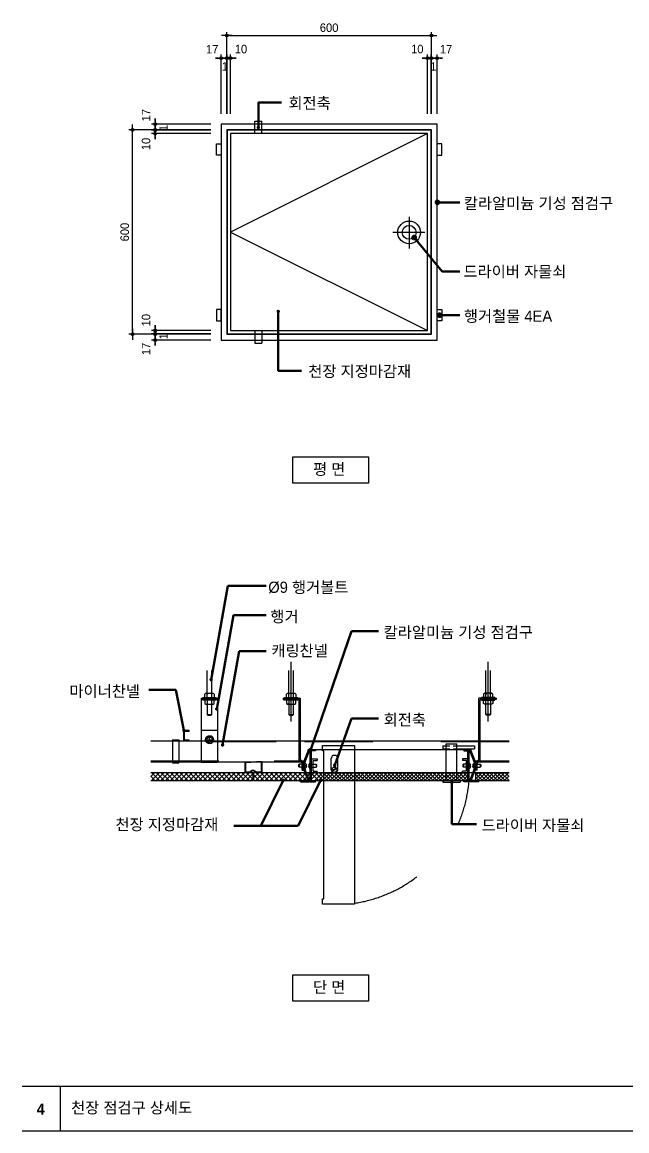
# Model space of a CAD drawing. Header units: millimetres. Extents: x 34525826 to 34533676, y -18662964 to -18657514.
# Drawn here: x 34525826 to 34527600, y -18662964 to -18659710 of the extents above; entities that cross this region are included whole.
import ezdxf
from ezdxf.enums import TextEntityAlignment as Align

# ---------------------------------------------------------------- set-up
doc = ezdxf.new("R2010")
doc.units = ezdxf.units.MM
doc.header["$LTSCALE"] = 100
doc.header["$MEASUREMENT"] = 0
doc.linetypes.add('H4', pattern=[4, 2, -2])
doc.layers.get('DEFPOINTS').update_dxf_attribs({"color": 124})
for name, color, linetype in [('1', 1, 'Continuous'), ('3TEX', 3, 'Continuous'), ('4', 4, 'Continuous'), ('5', 6, 'Continuous'), ('5A', 5, 'H4'), ('6', 3, 'Continuous'), ('7', 3, 'Continuous'), ('7DIM', 9, 'Continuous'), ('9', 9, 'Continuous'), ('DOOR', 4, 'Continuous'), ('hatch', 8, 'Continuous'), ('STL', 4, 'Continuous'), ('SY', 1, 'Continuous'), ('TEX', 3, 'Continuous'), ('VOID', 1, 'Continuous')]:
    doc.layers.add(name, color=color, linetype=linetype)
doc.styles.add('1', font='')
doc.styles.add('나눔고딕', font='')
doc.styles.get('1').set_extended_font_data('Dotum')
doc.styles.get('나눔고딕').set_extended_font_data('Dotum')
doc.dimstyles.new('DIM1', dxfattribs={"dimtxt": 3.5, "dimasz": 0.8, "dimexe": 1, "dimexo": 3, "dimgap": 1, "dimtad": 1, "dimdec": 0, "dimzin": 1, "dimlunit": 6, "dimtxsty": '나눔고딕', "dimblk": 'DIMDOT', "dimcen": 1, "dimclrd": 256, "dimclre": 256, "dimclrt": 3, "dimadec": 0, "dimazin": 0, "dimtfac": 1, "dimtdec": 0, "dimtix": 1, "dimtmove": 2, "dimatfit": 3, "dimldrblk": 'DIMDOT', "dimfxl": 0, "dimtolj": 1, "dimarcsym": 0})

# ---------------------------------------------------------------- blocks, each defined once
blk = doc.blocks.new('DIMDOT')
blk.add_line((-2, 0), (2, 0))
blk.add_circle((0, 0), 0.5)
blk = doc.blocks.new('*D32')
at = {"layer": '7DIM', "lineweight": -2}
for p, q in [((34526426.2, -18659978.8), (34526426.2, -18659738.5)), ((34526434.2, -18659748.5), (34527018.2, -18659748.5)), ((34527026.2, -18659978.8), (34527026.2, -18659738.5))]:
    blk.add_line(p, q, dxfattribs=at)
at = {"layer": 'DEFPOINTS', "color": 0}
for p in [(34527026.2, -18659748.5), (34526426.2, -18660008.8), (34527026.2, -18660008.8)]:
    blk.add_point(p, dxfattribs=at)
at = {"layer": '7DIM', "lineweight": -2, "xscale": 8, "yscale": 8, "zscale": 8, "rotation": 180}
blk.add_blockref('DIMDOT', (34526426.2, -18659748.5), dxfattribs=at)
at = {"layer": '7DIM', "lineweight": -2, "xscale": 8, "yscale": 8, "zscale": 8}
blk.add_blockref('DIMDOT', (34527026.2, -18659748.5), dxfattribs=at)
at = {"layer": '7DIM', "color": 3, "insert": (34526726.2, -18659726), "char_height": 25, "attachment_point": 5, "style": '나눔고딕'}
blk.add_mtext('\\A1;600', dxfattribs=at)
blk = doc.blocks.new('*D33')
at = {"layer": '7DIM', "lineweight": -2}
for p, q in [((34527026.2, -18659978.8), (34527026.2, -18659804.9)), ((34527043.2, -18659978.8), (34527043.2, -18659804.9)), ((34527018.2, -18659814.9), (34527010.2, -18659814.9)), ((34527043.2, -18659814.9), (34527026.2, -18659814.9)), ((34527051.2, -18659814.9), (34527059.2, -18659814.9))]:
    blk.add_line(p, q, dxfattribs=at)
at = {"layer": 'DEFPOINTS', "color": 0}
for p in [(34527026.2, -18659814.9), (34527026.2, -18660008.8), (34527043.2, -18660008.8)]:
    blk.add_point(p, dxfattribs=at)
at = {"layer": '7DIM', "lineweight": -2, "xscale": 8, "yscale": 8, "zscale": 8}
blk.add_blockref('DIMDOT', (34527026.2, -18659814.9), dxfattribs=at)
at = {"layer": '7DIM', "lineweight": -2, "xscale": 8, "yscale": 8, "zscale": 8, "rotation": 180}
blk.add_blockref('DIMDOT', (34527043.2, -18659814.9), dxfattribs=at)
at = {"layer": '7DIM', "color": 3, "insert": (34527069.3, -18659788.9), "char_height": 25, "attachment_point": 5, "style": '나눔고딕'}
blk.add_mtext('\\A1;17', dxfattribs=at)
blk = doc.blocks.new('*D34')
at = {"layer": '7DIM', "lineweight": -2}
for p, q in [((34527025.2, -18659978.8), (34527025.2, -18659804.9)), ((34527026.2, -18659978.8), (34527026.2, -18659804.9)), ((34527017.2, -18659814.9), (34527009.2, -18659814.9)), ((34527025.2, -18659814.9), (34527026.2, -18659814.9)), ((34527034.2, -18659814.9), (34527042.2, -18659814.9))]:
    blk.add_line(p, q, dxfattribs=at)
at = {"layer": 'DEFPOINTS', "color": 0}
for p in [(34527026.2, -18659814.9), (34527025.2, -18660008.8), (34527026.2, -18660008.8)]:
    blk.add_point(p, dxfattribs=at)
at = {"layer": '7DIM', "lineweight": -2, "xscale": 8, "yscale": 8, "zscale": 8}
blk.add_blockref('DIMDOT', (34527025.2, -18659814.9), dxfattribs=at)
at = {"layer": '7DIM', "lineweight": -2, "xscale": 8, "yscale": 8, "zscale": 8, "rotation": 180}
blk.add_blockref('DIMDOT', (34527026.2, -18659814.9), dxfattribs=at)
at = {"layer": '7DIM', "color": 3, "insert": (34527032, -18659839.7), "char_height": 25, "attachment_point": 5, "style": '나눔고딕'}
blk.add_mtext('\\A1;1', dxfattribs=at)
blk = doc.blocks.new('*D35')
at = {"layer": '7DIM', "lineweight": -2}
for p, q in [((34527015.2, -18659978.8), (34527015.2, -18659804.9)), ((34527025.2, -18659978.8), (34527025.2, -18659804.9)), ((34527007.2, -18659814.9), (34526999.2, -18659814.9)), ((34527025.2, -18659814.9), (34527015.2, -18659814.9)), ((34527033.2, -18659814.9), (34527041.2, -18659814.9))]:
    blk.add_line(p, q, dxfattribs=at)
at = {"layer": 'DEFPOINTS', "color": 0}
for p in [(34527015.2, -18659814.9), (34527015.2, -18660008.8), (34527025.2, -18660008.8)]:
    blk.add_point(p, dxfattribs=at)
at = {"layer": '7DIM', "lineweight": -2, "xscale": 8, "yscale": 8, "zscale": 8}
blk.add_blockref('DIMDOT', (34527015.2, -18659814.9), dxfattribs=at)
at = {"layer": '7DIM', "lineweight": -2, "xscale": 8, "yscale": 8, "zscale": 8, "rotation": 180}
blk.add_blockref('DIMDOT', (34527025.2, -18659814.9), dxfattribs=at)
at = {"layer": '7DIM', "color": 3, "insert": (34526984.9, -18659788.7), "char_height": 25, "attachment_point": 5, "style": '나눔고딕'}
blk.add_mtext('\\A1;10', dxfattribs=at)
blk = doc.blocks.new('*D36')
at = {"layer": '7DIM', "lineweight": -2}
for p, q in [((34526409.2, -18659978.8), (34526409.2, -18659804.9)), ((34526426.2, -18659978.8), (34526426.2, -18659804.9)), ((34526401.2, -18659814.9), (34526393.2, -18659814.9)), ((34526409.2, -18659814.9), (34526426.2, -18659814.9)), ((34526434.2, -18659814.9), (34526442.2, -18659814.9))]:
    blk.add_line(p, q, dxfattribs=at)
at = {"layer": 'DEFPOINTS', "color": 0}
for p in [(34526426.2, -18659814.9), (34526409.2, -18660008.8), (34526426.2, -18660008.8)]:
    blk.add_point(p, dxfattribs=at)
at = {"layer": '7DIM', "lineweight": -2, "xscale": 8, "yscale": 8, "zscale": 8}
blk.add_blockref('DIMDOT', (34526409.2, -18659814.9), dxfattribs=at)
at = {"layer": '7DIM', "lineweight": -2, "xscale": 8, "yscale": 8, "zscale": 8, "rotation": 180}
blk.add_blockref('DIMDOT', (34526426.2, -18659814.9), dxfattribs=at)
at = {"layer": '7DIM', "color": 3, "insert": (34526383.2, -18659788.9), "char_height": 25, "attachment_point": 5, "style": '나눔고딕'}
blk.add_mtext('\\A1;17', dxfattribs=at)
blk = doc.blocks.new('*D37')
at = {"layer": '7DIM', "lineweight": -2}
for p, q in [((34526426.2, -18659978.8), (34526426.2, -18659804.9)), ((34526427.2, -18659978.8), (34526427.2, -18659804.9)), ((34526418.2, -18659814.9), (34526410.2, -18659814.9)), ((34526427.2, -18659814.9), (34526426.2, -18659814.9)), ((34526435.2, -18659814.9), (34526443.2, -18659814.9))]:
    blk.add_line(p, q, dxfattribs=at)
at = {"layer": 'DEFPOINTS', "color": 0}
for p in [(34526426.2, -18659814.9), (34526426.2, -18660008.8), (34526427.2, -18660008.8)]:
    blk.add_point(p, dxfattribs=at)
at = {"layer": '7DIM', "lineweight": -2, "xscale": 8, "yscale": 8, "zscale": 8}
blk.add_blockref('DIMDOT', (34526426.2, -18659814.9), dxfattribs=at)
at = {"layer": '7DIM', "lineweight": -2, "xscale": 8, "yscale": 8, "zscale": 8, "rotation": 180}
blk.add_blockref('DIMDOT', (34526427.2, -18659814.9), dxfattribs=at)
at = {"layer": '7DIM', "color": 3, "insert": (34526420.5, -18659839.7), "char_height": 25, "attachment_point": 5, "style": '나눔고딕'}
blk.add_mtext('\\A1;1', dxfattribs=at)
blk = doc.blocks.new('*D38')
at = {"layer": '7DIM', "lineweight": -2}
for p, q in [((34526427.2, -18659978.8), (34526427.2, -18659804.9)), ((34526437.2, -18659978.8), (34526437.2, -18659804.9)), ((34526419.2, -18659814.9), (34526411.2, -18659814.9)), ((34526427.2, -18659814.9), (34526437.2, -18659814.9)), ((34526445.2, -18659814.9), (34526453.2, -18659814.9))]:
    blk.add_line(p, q, dxfattribs=at)
at = {"layer": 'DEFPOINTS', "color": 0}
for p in [(34526437.2, -18659814.9), (34526427.2, -18660008.8), (34526437.2, -18660008.8)]:
    blk.add_point(p, dxfattribs=at)
at = {"layer": '7DIM', "lineweight": -2, "xscale": 8, "yscale": 8, "zscale": 8}
blk.add_blockref('DIMDOT', (34526427.2, -18659814.9), dxfattribs=at)
at = {"layer": '7DIM', "lineweight": -2, "xscale": 8, "yscale": 8, "zscale": 8, "rotation": 180}
blk.add_blockref('DIMDOT', (34526437.2, -18659814.9), dxfattribs=at)
at = {"layer": '7DIM', "color": 3, "insert": (34526467.6, -18659788.7), "char_height": 25, "attachment_point": 5, "style": '나눔고딕'}
blk.add_mtext('\\A1;10', dxfattribs=at)
blk = doc.blocks.new('*D39')
at = {"layer": '7DIM', "lineweight": -2}
for p, q in [((34526379.2, -18660025.8), (34526139, -18660025.8)), ((34526149, -18660617.8), (34526149, -18660033.8)), ((34526379.2, -18660625.8), (34526139, -18660625.8))]:
    blk.add_line(p, q, dxfattribs=at)
at = {"layer": 'DEFPOINTS', "color": 0}
for p in [(34526149, -18660025.8), (34526409.2, -18660025.8), (34526409.2, -18660625.8)]:
    blk.add_point(p, dxfattribs=at)
at = {"layer": '7DIM', "lineweight": -2, "xscale": 8, "yscale": 8, "zscale": 8}
for p, rotation in [((34526149, -18660025.8), 90), ((34526149, -18660625.8), 270)]:
    blk.add_blockref('DIMDOT', p, dxfattribs=dict(at, rotation=rotation))
at = {"layer": '7DIM', "color": 3, "insert": (34526126.5, -18660325.8), "char_height": 25, "attachment_point": 5, "rotation": 90, "style": '나눔고딕'}
blk.add_mtext('\\A1;600', dxfattribs=at)
blk = doc.blocks.new('*D40')
at = {"layer": '7DIM', "lineweight": -2}
for p, q in [((34526379.2, -18660008.8), (34526205.4, -18660008.8)), ((34526215.4, -18660000.8), (34526215.4, -18659992.8)), ((34526215.4, -18660008.8), (34526215.4, -18660025.8)), ((34526379.2, -18660025.8), (34526205.4, -18660025.8)), ((34526215.4, -18660033.8), (34526215.4, -18660041.8))]:
    blk.add_line(p, q, dxfattribs=at)
at = {"layer": 'DEFPOINTS', "color": 0}
for p in [(34526409.2, -18660008.8), (34526215.4, -18660025.8), (34526409.2, -18660025.8)]:
    blk.add_point(p, dxfattribs=at)
at = {"layer": '7DIM', "lineweight": -2, "xscale": 8, "yscale": 8, "zscale": 8}
for p, rotation in [((34526215.4, -18660008.8), 270), ((34526215.4, -18660025.8), 90)]:
    blk.add_blockref('DIMDOT', p, dxfattribs=dict(at, rotation=rotation))
at = {"layer": '7DIM', "color": 3, "insert": (34526189.3, -18659982.7), "char_height": 25, "attachment_point": 5, "rotation": 90, "style": '나눔고딕'}
blk.add_mtext('\\A1;17', dxfattribs=at)
blk = doc.blocks.new('*D41')
at = {"layer": '7DIM', "lineweight": -2}
for p, q in [((34526379.2, -18660025.8), (34526205.4, -18660025.8)), ((34526379.2, -18660026.8), (34526205.4, -18660026.8)), ((34526215.4, -18660017.8), (34526215.4, -18660009.8)), ((34526215.4, -18660026.8), (34526215.4, -18660025.8)), ((34526215.4, -18660034.8), (34526215.4, -18660042.8))]:
    blk.add_line(p, q, dxfattribs=at)
at = {"layer": 'DEFPOINTS', "color": 0}
for p in [(34526215.4, -18660025.8), (34526409.2, -18660025.8), (34526409.2, -18660026.8)]:
    blk.add_point(p, dxfattribs=at)
at = {"layer": '7DIM', "lineweight": -2, "xscale": 8, "yscale": 8, "zscale": 8}
for p, rotation in [((34526215.4, -18660025.8), 270), ((34526215.4, -18660026.8), 90)]:
    blk.add_blockref('DIMDOT', p, dxfattribs=dict(at, rotation=rotation))
at = {"layer": '7DIM', "color": 3, "insert": (34526240.2, -18660020), "char_height": 25, "attachment_point": 5, "rotation": 90, "style": '나눔고딕'}
blk.add_mtext('\\A1;1', dxfattribs=at)
blk = doc.blocks.new('*D42')
at = {"layer": '7DIM', "lineweight": -2}
for p, q in [((34526379.2, -18660026.8), (34526205.4, -18660026.8)), ((34526379.2, -18660036.8), (34526205.4, -18660036.8)), ((34526215.4, -18660018.8), (34526215.4, -18660010.8)), ((34526215.4, -18660026.8), (34526215.4, -18660036.8)), ((34526215.4, -18660044.8), (34526215.4, -18660052.8))]:
    blk.add_line(p, q, dxfattribs=at)
at = {"layer": 'DEFPOINTS', "color": 0}
for p in [(34526215.4, -18660036.8), (34526409.2, -18660026.8), (34526409.2, -18660036.8)]:
    blk.add_point(p, dxfattribs=at)
at = {"layer": '7DIM', "lineweight": -2, "xscale": 8, "yscale": 8, "zscale": 8}
for p, rotation in [((34526215.4, -18660026.8), 270), ((34526215.4, -18660036.8), 90)]:
    blk.add_blockref('DIMDOT', p, dxfattribs=dict(at, rotation=rotation))
at = {"layer": '7DIM', "color": 3, "insert": (34526189.1, -18660067.2), "char_height": 25, "attachment_point": 5, "rotation": 90, "style": '나눔고딕'}
blk.add_mtext('\\A1;10', dxfattribs=at)
blk = doc.blocks.new('*D43')
at = {"layer": '7DIM', "lineweight": -2}
for p, q in [((34526379.2, -18660625.8), (34526205.4, -18660625.8)), ((34526215.4, -18660617.8), (34526215.4, -18660609.8)), ((34526215.4, -18660642.8), (34526215.4, -18660625.8)), ((34526379.2, -18660642.8), (34526205.4, -18660642.8)), ((34526215.4, -18660650.8), (34526215.4, -18660658.8))]:
    blk.add_line(p, q, dxfattribs=at)
at = {"layer": 'DEFPOINTS', "color": 0}
for p in [(34526215.4, -18660625.8), (34526409.2, -18660625.8), (34526409.2, -18660642.8)]:
    blk.add_point(p, dxfattribs=at)
at = {"layer": '7DIM', "lineweight": -2, "xscale": 8, "yscale": 8, "zscale": 8}
for p, rotation in [((34526215.4, -18660625.8), 270), ((34526215.4, -18660642.8), 90)]:
    blk.add_blockref('DIMDOT', p, dxfattribs=dict(at, rotation=rotation))
at = {"layer": '7DIM', "color": 3, "insert": (34526189.3, -18660668.8), "char_height": 25, "attachment_point": 5, "rotation": 90, "style": '나눔고딕'}
blk.add_mtext('\\A1;17', dxfattribs=at)
blk = doc.blocks.new('*D44')
at = {"layer": '7DIM', "lineweight": -2}
for p, q in [((34526379.2, -18660624.8), (34526205.4, -18660624.8)), ((34526379.2, -18660625.8), (34526205.4, -18660625.8)), ((34526215.4, -18660616.8), (34526215.4, -18660608.8)), ((34526215.4, -18660624.8), (34526215.4, -18660625.8)), ((34526215.4, -18660633.8), (34526215.4, -18660641.8))]:
    blk.add_line(p, q, dxfattribs=at)
at = {"layer": 'DEFPOINTS', "color": 0}
for p in [(34526215.4, -18660625.8), (34526409.2, -18660624.8), (34526409.2, -18660625.8)]:
    blk.add_point(p, dxfattribs=at)
at = {"layer": '7DIM', "lineweight": -2, "xscale": 8, "yscale": 8, "zscale": 8}
for p, rotation in [((34526215.4, -18660624.8), 270), ((34526215.4, -18660625.8), 90)]:
    blk.add_blockref('DIMDOT', p, dxfattribs=dict(at, rotation=rotation))
at = {"layer": '7DIM', "color": 3, "insert": (34526240.2, -18660631.5), "char_height": 25, "attachment_point": 5, "rotation": 90, "style": '나눔고딕'}
blk.add_mtext('\\A1;1', dxfattribs=at)
blk = doc.blocks.new('*D45')
at = {"layer": '7DIM', "lineweight": -2}
for p, q in [((34526379.2, -18660614.8), (34526205.4, -18660614.8)), ((34526379.2, -18660624.8), (34526205.4, -18660624.8)), ((34526215.4, -18660606.8), (34526215.4, -18660598.8)), ((34526215.4, -18660624.8), (34526215.4, -18660614.8)), ((34526215.4, -18660632.8), (34526215.4, -18660640.8))]:
    blk.add_line(p, q, dxfattribs=at)
at = {"layer": 'DEFPOINTS', "color": 0}
for p in [(34526215.4, -18660614.8), (34526409.2, -18660614.8), (34526409.2, -18660624.8)]:
    blk.add_point(p, dxfattribs=at)
at = {"layer": '7DIM', "lineweight": -2, "xscale": 8, "yscale": 8, "zscale": 8}
for p, rotation in [((34526215.4, -18660614.8), 270), ((34526215.4, -18660624.8), 90)]:
    blk.add_blockref('DIMDOT', p, dxfattribs=dict(at, rotation=rotation))
at = {"layer": '7DIM', "color": 3, "insert": (34526189.1, -18660584.4), "char_height": 25, "attachment_point": 5, "rotation": 90, "style": '나눔고딕'}
blk.add_mtext('\\A1;10', dxfattribs=at)

msp = doc.modelspace()

# ---------------------------------------------------------------- hatches: boundary and pattern name
at = {"layer": 'hatch'}
h = msp.add_hatch(dxfattribs=at)
h.set_pattern_fill('ANSI37', color=256, scale=78.669186, style=0)
h.set_pattern_definition([(45, (34423215.444, -18374377.902), (-6.95343934, 6.95343934), []), (135, (34423215.444, -18374377.902), (-6.95343934, -6.95343934), [])])
h.paths.add_polyline_path([(34526202.6, -18661911.8), (34526202.6, -18661935.4), (34526502.6, -18661935.4), (34526502.6, -18661911.8)])
h.paths.add_polyline_path([(34526504.4, -18661911.8), (34526504.4, -18661935.4), (34526659.7, -18661935.4), (34526663.2, -18661931.9), (34526655.4, -18661911.8)])
h.paths.add_polyline_path([(34526671, -18661911.8), (34526659.5, -18661911.8), (34526666.1, -18661928.9), (34526671, -18661924.1)])

# ---------------------------------------------------------------- linework, layer by layer
at = {"layer": '1'}
for p, q in [((34526960.8, -18660280.6), (34526960.8, -18660374)), ((34527006.8, -18660326.6), (34526913.4, -18660326.6)), ((34526614.7, -18661762.3), (34526614.7, -18661586.9)), ((34527193, -18661762.3), (34527193, -18661586.9))]:
    msp.add_line(p, q, dxfattribs=at)
at = {"layer": '4'}
for p, q in [((34526202.6, -18661911.8), (34526502.6, -18661911.8)), ((34526502.6, -18661911.8), (34526502.6, -18661935.4)), ((34526504.4, -18661911.8), (34526504.4, -18661935.4)), ((34526504.4, -18661911.8), (34527254, -18661911.8)), ((34527156.4, -18661935.4), (34527156.4, -18661911.8)), ((34526202.6, -18661935.4), (34526502.6, -18661935.4)), ((34526504.4, -18661935.4), (34527254, -18661935.4))]:
    msp.add_line(p, q, dxfattribs=at)
msp.add_circle((34526742, -18661903.9), 7.87, dxfattribs=at)
at = {"layer": '5'}
for p, q in [((34526368.3, -18661693.9), (34526368.3, -18661612.8)), ((34526382.5, -18661693.9), (34526382.5, -18661612.8)), ((34526607.7, -18661693.9), (34526607.7, -18661612.8)), ((34526621.8, -18661693.9), (34526621.8, -18661612.8)), ((34527185.9, -18661693.9), (34527185.9, -18661612.8)), ((34527200, -18661693.9), (34527200, -18661612.8)), ((34526351.8, -18661693.9), (34526399, -18661693.9)), ((34526351.8, -18661882.7), (34526351.8, -18661693.9)), ((34526351.8, -18661697.8), (34526399, -18661697.8)), ((34526355.7, -18661693.9), (34526355.7, -18661691.5)), ((34526355.7, -18661691.5), (34526395.1, -18661691.5)), ((34526355.7, -18661700.1), (34526355.7, -18661697.8)), ((34526395.1, -18661700.1), (34526355.7, -18661700.1)), ((34526362, -18661682.1), (34526364.4, -18661679.7)), ((34526362, -18661691.5), (34526362, -18661682.1)), ((34526362, -18661700.1), (34526362, -18661709.6)), ((34526364.4, -18661679.7), (34526386.4, -18661679.7)), ((34526366, -18661679.7), (34526368.3, -18661682.1)), ((34526368.3, -18661682.1), (34526370.7, -18661679.7)), ((34526368.3, -18661697.8), (34526368.3, -18661741.8)), ((34526380.1, -18661679.7), (34526382.5, -18661682.1)), ((34526382.5, -18661682.1), (34526384.8, -18661679.7)), ((34526382.5, -18661741.8), (34526382.5, -18661697.8)), ((34526386.4, -18661679.7), (34526388.8, -18661682.1)), ((34526388.8, -18661682.1), (34526388.8, -18661691.5)), ((34526388.8, -18661709.6), (34526388.8, -18661700.1)), ((34526395.1, -18661693.9), (34526395.1, -18661691.5)), ((34526395.1, -18661700.1), (34526395.1, -18661697.8)), ((34526399, -18661693.9), (34526399, -18661882.7)), ((34526595.1, -18661691.5), (34526634.4, -18661691.5)), ((34526595.1, -18661693.9), (34526595.1, -18661691.5)), ((34526595.1, -18661700.1), (34526595.1, -18661697.8)), ((34526634.4, -18661700.1), (34526595.1, -18661700.1)), ((34526601.4, -18661682.1), (34526603.7, -18661679.7)), ((34526601.4, -18661691.5), (34526601.4, -18661682.1)), ((34526601.4, -18661700.1), (34526601.4, -18661709.6)), ((34526603.7, -18661679.7), (34526625.8, -18661679.7)), ((34526605.3, -18661679.7), (34526607.7, -18661682.1)), ((34526607.7, -18661682.1), (34526610, -18661679.7)), ((34526607.7, -18661697.8), (34526607.7, -18661741.8)), ((34526619.4, -18661679.7), (34526621.8, -18661682.1)), ((34526621.8, -18661682.1), (34526624.2, -18661679.7)), ((34526621.8, -18661741.8), (34526621.8, -18661697.8)), ((34526625.8, -18661679.7), (34526628.1, -18661682.1)), ((34526628.1, -18661682.1), (34526628.1, -18661691.5)), ((34526628.1, -18661709.6), (34526628.1, -18661700.1)), ((34526634.4, -18661693.9), (34526634.4, -18661691.5)), ((34526634.4, -18661700.1), (34526634.4, -18661697.8)), ((34527212.6, -18661691.5), (34527173.3, -18661691.5)), ((34527173.3, -18661693.9), (34527173.3, -18661691.5)), ((34527173.3, -18661700.1), (34527173.3, -18661697.8)), ((34527173.3, -18661700.1), (34527212.6, -18661700.1)), ((34527182, -18661679.7), (34527179.6, -18661682.1)), ((34527179.6, -18661682.1), (34527179.6, -18661691.5)), ((34527179.6, -18661709.6), (34527179.6, -18661700.1)), ((34527204, -18661679.7), (34527182, -18661679.7)), ((34527185.9, -18661682.1), (34527183.5, -18661679.7)), ((34527188.3, -18661679.7), (34527185.9, -18661682.1)), ((34527185.9, -18661741.8), (34527185.9, -18661697.8)), ((34527200, -18661682.1), (34527197.7, -18661679.7)), ((34527202.4, -18661679.7), (34527200, -18661682.1)), ((34527200, -18661697.8), (34527200, -18661741.8)), ((34527206.3, -18661682.1), (34527204, -18661679.7)), ((34527206.3, -18661691.5), (34527206.3, -18661682.1)), ((34527206.3, -18661700.1), (34527206.3, -18661709.6)), ((34527212.6, -18661693.9), (34527212.6, -18661691.5)), ((34527212.6, -18661700.1), (34527212.6, -18661697.8)), ((34526362, -18661709.6), (34526364.4, -18661711.9)), ((34526364.4, -18661711.9), (34526386.4, -18661711.9)), ((34526368.3, -18661709.6), (34526366, -18661711.9)), ((34526370.7, -18661711.9), (34526368.3, -18661709.6)), ((34526382.5, -18661709.6), (34526380.1, -18661712)), ((34526384.8, -18661712), (34526382.5, -18661709.6)), ((34526386.4, -18661711.9), (34526388.8, -18661709.6)), ((34526601.4, -18661709.6), (34526603.7, -18661711.9)), ((34526603.7, -18661711.9), (34526625.8, -18661711.9)), ((34526607.7, -18661709.6), (34526605.3, -18661711.9)), ((34526610, -18661711.9), (34526607.7, -18661709.6)), ((34526621.8, -18661709.6), (34526619.4, -18661712)), ((34526624.2, -18661712), (34526621.8, -18661709.6)), ((34526625.8, -18661711.9), (34526628.1, -18661709.6)), ((34527182, -18661711.9), (34527179.6, -18661709.6)), ((34527204, -18661711.9), (34527182, -18661711.9)), ((34527183.6, -18661712), (34527185.9, -18661709.6)), ((34527185.9, -18661709.6), (34527188.3, -18661712)), ((34527197.7, -18661711.9), (34527200, -18661709.6)), ((34527200, -18661709.6), (34527202.4, -18661711.9)), ((34527206.3, -18661709.6), (34527204, -18661711.9)), ((34526368.3, -18661741.8), (34526382.5, -18661741.8)), ((34526368.3, -18661741.8), (34526370.7, -18661744.2)), ((34526370.7, -18661744.2), (34526380.1, -18661744.2)), ((34526380.1, -18661744.2), (34526382.5, -18661741.8)), ((34526607.7, -18661741.8), (34526610, -18661744.2)), ((34526607.7, -18661741.8), (34526621.8, -18661741.8)), ((34526610, -18661744.2), (34526619.5, -18661744.2)), ((34526619.5, -18661744.2), (34526621.8, -18661741.8)), ((34527200, -18661741.8), (34527185.9, -18661741.8)), ((34527188.2, -18661744.2), (34527185.9, -18661741.8)), ((34527197.7, -18661744.2), (34527188.2, -18661744.2)), ((34527200, -18661741.8), (34527197.7, -18661744.2)), ((34526351.8, -18661788.3), (34526399, -18661788.3)), ((34526570.7, -18661819.7), (34526202.6, -18661819.7)), ((34526266.4, -18661816.6), (34526285.7, -18661816.6)), ((34526266.4, -18661816.6), (34526266.4, -18661819.7)), ((34526266.4, -18661819.7), (34526266.4, -18661883.7)), ((34526285.7, -18661816.6), (34526285.7, -18661819.7)), ((34526285.7, -18661819.7), (34526285.7, -18661883.7)), ((34526363.6, -18661815.8), (34526387.2, -18661815.8)), ((34526375.4, -18661827.6), (34526375.4, -18661804)), ((34527254, -18661819.7), (34526570.7, -18661819.7)), ((34526686.7, -18661844.9), (34527121, -18661844.9)), ((34526202.6, -18661880.3), (34526562.9, -18661880.3)), ((34526266.4, -18661883.7), (34526285.7, -18661883.7)), ((34526399, -18661882.7), (34526351.8, -18661882.7)), ((34526562.9, -18661880.3), (34526652.3, -18661880.3)), ((34527155.4, -18661880.3), (34527254, -18661880.3))]:
    msp.add_line(p, q, dxfattribs=at)
at = {"layer": '5', "color": 5}
for p, q in [((34527254, -18661913.1), (34527252.6, -18661911.8)), ((34527251.8, -18661935.4), (34527254, -18661933.2))]:
    msp.add_line(p, q, dxfattribs=at)
at = {"layer": '5'}
for radius in [11.8, 7.87]:
    msp.add_circle((34526375.4, -18661815.8), radius, dxfattribs=at)
at = {"layer": '5A'}
for p, q in [((34526570.7, -18661822.1), (34526202.6, -18661822.1)), ((34527254, -18661822.1), (34526570.7, -18661822.1)), ((34526202.6, -18661877.9), (34526565.2, -18661877.9)), ((34526565.2, -18661877.9), (34526653.2, -18661877.9)), ((34527154.5, -18661877.9), (34527254, -18661877.9))]:
    msp.add_line(p, q, dxfattribs=at)
msp.add_arc((34526742, -18661903.9), 396.3, 278.5621, 354.875, dxfattribs=at)
at = {"layer": '6'}
for p, q in [((34526395.8, -18660066.9), (34526409.2, -18660066.9)), ((34526395.8, -18660099.8), (34526395.8, -18660066.9)), ((34526409.2, -18660066.9), (34526409.2, -18660099.8)), ((34527056.6, -18660066.9), (34527043.2, -18660066.9)), ((34527056.6, -18660099.8), (34527056.6, -18660066.9)), ((34526409.2, -18660099.8), (34526395.8, -18660099.8)), ((34527043.2, -18660099.8), (34527056.6, -18660099.8)), ((34526409.2, -18660553.5), (34526395.8, -18660553.5)), ((34526395.8, -18660553.5), (34526395.8, -18660586.4)), ((34526409.2, -18660586.4), (34526409.2, -18660553.5)), ((34527043.2, -18660553.5), (34527056.6, -18660553.5)), ((34527043.2, -18660586.4), (34527043.2, -18660553.5)), ((34527056.6, -18660553.5), (34527056.6, -18660586.4)), ((34526395.8, -18660586.4), (34526409.2, -18660586.4)), ((34527056.6, -18660586.4), (34527043.2, -18660586.4))]:
    msp.add_line(p, q, dxfattribs=at)
for radius in [33.3, 20.3]:
    msp.add_circle((34526960.8, -18660326.6), radius, dxfattribs=at)
at = {"layer": '7'}
for p, q in [((34526508.5, -18660036.8), (34526508.5, -18660000.2)), ((34526508.5, -18660000.2), (34526528.7, -18660000.2)), ((34526528.7, -18660036.8), (34526528.7, -18660000.2)), ((34526508.5, -18660614.8), (34526508.5, -18660651.4)), ((34526528.7, -18660614.8), (34526528.7, -18660651.4)), ((34526508.5, -18660651.4), (34526528.7, -18660651.4)), ((34526732.6, -18661903.9), (34526732.6, -18661871.3)), ((34526751.4, -18661903.9), (34526751.4, -18661871.3)), ((34526734.4, -18661906.1), (34526747.9, -18661898.7)), ((34526735.4, -18661908.2), (34526749.2, -18661900.7))]:
    msp.add_line(p, q, dxfattribs=at)
for points in [[(34526409.2, -18660642.8), (34527043.2, -18660642.8), (34527043.2, -18660008.8), (34526409.2, -18660008.8)], [(34526426.2, -18660625.8), (34527026.2, -18660625.8), (34527026.2, -18660025.8), (34526426.2, -18660025.8)], [(34526427.2, -18660624.8), (34527025.2, -18660624.8), (34527025.2, -18660026.8), (34526427.2, -18660026.8)], [(34526437.2, -18660614.8), (34527015.2, -18660614.8), (34527015.2, -18660036.8), (34526437.2, -18660036.8)]]:
    msp.add_lwpolyline(points, close=True, dxfattribs=at)
for centre, start, end in [((34526742, -18661871.3), 0, 180), ((34526742, -18661903.9), 180, 0)]:
    msp.add_arc(centre, 9.44, start, end, dxfattribs=at)
at = {"layer": '9'}
for p, q in [((34533065.6, -18662833.9), (34525825.6, -18662833.9)), ((34525937.6, -18662963.9), (34525937.6, -18662833.9)), ((34525825.6, -18662963.9), (34533065.6, -18662963.9))]:
    msp.add_line(p, q, dxfattribs=at)
for points in [[(34526619.5, -18660985.6), (34526841.7, -18660985.6), (34526841.7, -18661062.4), (34526619.5, -18661062.4)], [(34526619.5, -18662506.1), (34526841.7, -18662506.1), (34526841.7, -18662582.9), (34526619.5, -18662582.9)]]:
    msp.add_lwpolyline(points, close=True, dxfattribs=at)
at = {"layer": 'DOOR'}
for p, q in [((34526706.6, -18661848.6), (34526706.6, -18661832.9)), ((34526706.6, -18661832.9), (34526801, -18661832.9)), ((34526710.5, -18661848.6), (34526706.6, -18661848.6)), ((34526710.5, -18662282.9), (34526710.5, -18661848.6)), ((34526801, -18661832.9), (34526801, -18662298.6)), ((34526706.6, -18662298.6), (34526706.6, -18662282.9)), ((34526706.6, -18662282.9), (34526710.5, -18662282.9)), ((34526801, -18662298.6), (34526706.6, -18662298.6))]:
    msp.add_line(p, q, dxfattribs=at)
at = {"layer": 'hatch'}
for p, q in [((34526659.7, -18661935.4), (34526683.3, -18661911.8)), ((34526670.8, -18661935.4), (34526694.4, -18661911.8)), ((34526695.3, -18661935.4), (34526671.7, -18661911.8)), ((34526684.4, -18661935.4), (34526708, -18661911.8)), ((34526708.8, -18661935.4), (34526685.2, -18661911.8)), ((34526695.5, -18661935.4), (34526719.1, -18661911.8)), ((34526720, -18661935.4), (34526696.4, -18661911.8)), ((34526706.6, -18661935.4), (34526730.2, -18661911.8)), ((34526731.1, -18661935.4), (34526707.5, -18661911.8)), ((34526717.8, -18661935.4), (34526741.4, -18661911.8)), ((34526742.2, -18661935.4), (34526718.6, -18661911.8)), ((34526728.9, -18661935.4), (34526752.5, -18661911.8)), ((34526753.3, -18661935.4), (34526729.7, -18661911.8)), ((34526740, -18661935.4), (34526763.6, -18661911.8)), ((34526764.5, -18661935.4), (34526740.9, -18661911.8)), ((34526751.1, -18661935.4), (34526774.7, -18661911.8)), ((34526775.6, -18661935.4), (34526752, -18661911.8)), ((34526762.3, -18661935.4), (34526785.9, -18661911.8)), ((34526786.7, -18661935.4), (34526763.1, -18661911.8)), ((34526773.4, -18661935.4), (34526797, -18661911.8)), ((34526797.8, -18661935.4), (34526774.2, -18661911.8)), ((34526784.5, -18661935.4), (34526808.1, -18661911.8)), ((34526809, -18661935.4), (34526785.4, -18661911.8)), ((34526795.6, -18661935.4), (34526819.2, -18661911.8)), ((34526820.1, -18661935.4), (34526796.5, -18661911.8)), ((34526806.8, -18661935.4), (34526830.4, -18661911.8)), ((34526831.2, -18661935.4), (34526807.6, -18661911.8)), ((34526817.9, -18661935.4), (34526841.5, -18661911.8)), ((34526842.3, -18661935.4), (34526818.7, -18661911.8)), ((34526829, -18661935.4), (34526852.6, -18661911.8)), ((34526853.5, -18661935.4), (34526829.9, -18661911.8)), ((34526840.1, -18661935.4), (34526863.7, -18661911.8)), ((34526864.6, -18661935.4), (34526841, -18661911.8)), ((34526851.3, -18661935.4), (34526874.9, -18661911.8)), ((34526875.7, -18661935.4), (34526852.1, -18661911.8)), ((34526862.4, -18661935.4), (34526886, -18661911.8)), ((34526886.8, -18661935.4), (34526863.2, -18661911.8)), ((34526873.5, -18661935.4), (34526897.1, -18661911.8)), ((34526898, -18661935.4), (34526874.4, -18661911.8)), ((34526884.6, -18661935.4), (34526908.2, -18661911.8)), ((34526909.1, -18661935.4), (34526885.5, -18661911.8)), ((34526895.8, -18661935.4), (34526919.4, -18661911.8)), ((34526920.2, -18661935.4), (34526896.6, -18661911.8)), ((34526906.9, -18661935.4), (34526930.5, -18661911.8)), ((34526931.3, -18661935.4), (34526907.7, -18661911.8)), ((34526918, -18661935.4), (34526941.6, -18661911.8)), ((34526942.5, -18661935.4), (34526918.9, -18661911.8)), ((34526929.1, -18661935.4), (34526952.7, -18661911.8)), ((34526953.6, -18661935.4), (34526930, -18661911.8)), ((34526940.3, -18661935.4), (34526963.9, -18661911.8)), ((34526964.7, -18661935.4), (34526941.1, -18661911.8)), ((34526951.4, -18661935.4), (34526975, -18661911.8)), ((34526975.8, -18661935.4), (34526952.2, -18661911.8)), ((34526962.5, -18661935.4), (34526986.1, -18661911.8)), ((34526987, -18661935.4), (34526963.4, -18661911.8)), ((34526973.6, -18661935.4), (34526997.2, -18661911.8)), ((34526998.1, -18661935.4), (34526974.5, -18661911.8)), ((34526984.8, -18661935.4), (34527008.4, -18661911.8)), ((34527009.2, -18661935.4), (34526985.6, -18661911.8)), ((34526995.9, -18661935.4), (34527019.5, -18661911.8)), ((34527020.3, -18661935.4), (34526996.7, -18661911.8)), ((34527007, -18661935.4), (34527030.6, -18661911.8)), ((34527031.5, -18661935.4), (34527007.9, -18661911.8)), ((34527018.1, -18661935.4), (34527041.7, -18661911.8)), ((34527042.6, -18661935.4), (34527019, -18661911.8)), ((34527029.3, -18661935.4), (34527052.9, -18661911.8)), ((34527053.7, -18661935.4), (34527030.1, -18661911.8)), ((34527040.4, -18661935.4), (34527064, -18661911.8)), ((34527064.8, -18661935.4), (34527041.2, -18661911.8)), ((34527051.5, -18661935.4), (34527075.1, -18661911.8)), ((34527076, -18661935.4), (34527052.4, -18661911.8)), ((34527062.6, -18661935.4), (34527086.2, -18661911.8)), ((34527087.1, -18661935.4), (34527063.5, -18661911.8)), ((34527073.8, -18661935.4), (34527097.4, -18661911.8)), ((34527098.2, -18661935.4), (34527074.6, -18661911.8)), ((34527084.9, -18661935.4), (34527108.5, -18661911.8)), ((34527109.4, -18661935.4), (34527085.7, -18661911.8)), ((34527096, -18661935.4), (34527119.6, -18661911.8)), ((34527120.5, -18661935.4), (34527096.9, -18661911.8)), ((34527107.2, -18661935.4), (34527130.8, -18661911.8)), ((34527131.6, -18661935.4), (34527108, -18661911.8)), ((34527118.3, -18661935.4), (34527132.8, -18661920.9)), ((34527132.8, -18661925.4), (34527119.1, -18661911.8)), ((34527132.8, -18661914.3), (34527130.3, -18661911.8)), ((34527156.4, -18661930.6), (34527175.3, -18661911.8)), ((34527156.4, -18661919.5), (34527164.1, -18661911.8)), ((34527176.1, -18661935.4), (34527156.4, -18661915.6)), ((34527165, -18661935.4), (34527156.4, -18661926.8)), ((34527162.8, -18661935.4), (34527186.4, -18661911.8)), ((34527187.2, -18661935.4), (34527163.6, -18661911.8)), ((34527173.9, -18661935.4), (34527197.5, -18661911.8)), ((34527198.4, -18661935.4), (34527174.8, -18661911.8)), ((34527185, -18661935.4), (34527208.6, -18661911.8)), ((34527209.5, -18661935.4), (34527185.9, -18661911.8)), ((34527196.2, -18661935.4), (34527219.8, -18661911.8)), ((34527220.6, -18661935.4), (34527197, -18661911.8)), ((34527207.3, -18661935.4), (34527230.9, -18661911.8)), ((34527231.7, -18661935.4), (34527208.1, -18661911.8)), ((34527218.4, -18661935.4), (34527242, -18661911.8)), ((34527242.9, -18661935.4), (34527219.3, -18661911.8)), ((34527229.5, -18661935.4), (34527253.1, -18661911.8)), ((34527254, -18661935.4), (34527230.4, -18661911.8)), ((34527240.7, -18661935.4), (34527254, -18661922.1)), ((34527254, -18661924.2), (34527241.5, -18661911.8)), ((34527129.4, -18661935.4), (34527132.8, -18661932))]:
    msp.add_line(p, q, dxfattribs=at)
at = {"layer": 'STL'}
for p, q in [((34526591.1, -18661693.9), (34526642.2, -18661693.9)), ((34526591.1, -18661693.9), (34526591.1, -18661697.8)), ((34526591.1, -18661697.8), (34526638.3, -18661697.8)), ((34526638.3, -18661875.4), (34526638.3, -18661697.8)), ((34526642.2, -18661873.7), (34526642.2, -18661693.9)), ((34527216.6, -18661693.9), (34527165.5, -18661693.9)), ((34527165.5, -18661873.7), (34527165.5, -18661693.9)), ((34527216.6, -18661697.8), (34527169.4, -18661697.8)), ((34527169.4, -18661875.4), (34527169.4, -18661697.8)), ((34527216.6, -18661693.9), (34527216.6, -18661697.8)), ((34526300, -18661788.3), (34526315.7, -18661788.3)), ((34526300, -18661819.7), (34526300, -18661788.3)), ((34526302.3, -18661790.6), (34526315.7, -18661790.6)), ((34526302.3, -18661817.4), (34526302.3, -18661790.6)), ((34526315.7, -18661790.6), (34526315.7, -18661788.3)), ((34526315.7, -18661819.7), (34526300, -18661819.7)), ((34526315.7, -18661817.4), (34526302.3, -18661817.4)), ((34526315.7, -18661819.7), (34526315.7, -18661817.4)), ((34527069.5, -18661935.4), (34527069.5, -18661828.1)), ((34527069.5, -18661828.1), (34527101, -18661828.1)), ((34527101, -18661935.4), (34527101, -18661828.1)), ((34526651.3, -18661882.9), (34526664.7, -18661848.3)), ((34526655.3, -18661883.4), (34526668.6, -18661848.8)), ((34526664.7, -18661848.3), (34526664.7, -18661844.9)), ((34526664.7, -18661844.9), (34526668.6, -18661844.9)), ((34526668.6, -18661848.8), (34526668.6, -18661844.9)), ((34526671, -18661939.3), (34526671, -18661844.9)), ((34526671, -18661844.9), (34526686.7, -18661844.9)), ((34526674.9, -18661935.4), (34526674.9, -18661848.8)), ((34526686.7, -18661848.8), (34526674.9, -18661848.8)), ((34526686.7, -18661844.9), (34526686.7, -18661848.8)), ((34527059.9, -18661834.2), (34527079.9, -18661834.2)), ((34527059.9, -18661834.2), (34527059.9, -18661843)), ((34527059.9, -18661843), (34527079.9, -18661843)), ((34527090.4, -18661834.2), (34527152.8, -18661834.2)), ((34527090.4, -18661843), (34527152.8, -18661843)), ((34527136.7, -18661844.9), (34527121, -18661844.9)), ((34527121, -18661844.9), (34527136.7, -18661844.9)), ((34527121, -18661844.9), (34527121, -18661848.8)), ((34527121, -18661848.8), (34527132.8, -18661848.8)), ((34527132.8, -18661935.4), (34527132.8, -18661848.8)), ((34527136.7, -18661939.3), (34527136.7, -18661844.9)), ((34527139.1, -18661844.9), (34527143, -18661844.9)), ((34527139.1, -18661848.8), (34527139.1, -18661844.9)), ((34527143, -18661844.9), (34527139.1, -18661844.9)), ((34527152.5, -18661883.4), (34527139.1, -18661848.8)), ((34527143, -18661848.3), (34527143, -18661844.9)), ((34527156.4, -18661882.9), (34527143, -18661848.3)), ((34527152.8, -18661834.2), (34527152.8, -18661843)), ((34526479, -18661880.3), (34526496, -18661880.3)), ((34526479, -18661880.3), (34526479, -18661911.8)), ((34526480.5, -18661881.9), (34526496, -18661881.9)), ((34526480.5, -18661881.9), (34526480.5, -18661910.2)), ((34526496, -18661881.9), (34526496, -18661880.3)), ((34526512.9, -18661881.9), (34526512.9, -18661880.3)), ((34526529.5, -18661880.3), (34526512.9, -18661880.3)), ((34526527.9, -18661881.9), (34526512.9, -18661881.9)), ((34526527.9, -18661910.2), (34526527.9, -18661881.9)), ((34526529.5, -18661911.8), (34526529.5, -18661880.3)), ((34526638.6, -18661888.1), (34526636.6, -18661889.3)), ((34526636.6, -18661889.3), (34526636.6, -18661894.9)), ((34526638.6, -18661896.1), (34526636.6, -18661894.9)), ((34526647.4, -18661884.5), (34526638.3, -18661875.4)), ((34526649.5, -18661888.1), (34526638.6, -18661888.1)), ((34526638.6, -18661888.1), (34526638.6, -18661896.1)), ((34526649.5, -18661896.1), (34526638.6, -18661896.1)), ((34526651.3, -18661882.9), (34526642.2, -18661873.7)), ((34526647.4, -18661905.7), (34526647.4, -18661884.5)), ((34526651.3, -18661905.7), (34526651.3, -18661882.9)), ((34526655.3, -18661888.1), (34526652.3, -18661888.1)), ((34526652.3, -18661896.1), (34526655.3, -18661896.1)), ((34526655.3, -18661900.8), (34526655.3, -18661883.4)), ((34526660.8, -18661890.8), (34526657.6, -18661890.8)), ((34526657.6, -18661890.8), (34526657.6, -18661893.9)), ((34526660.8, -18661893.9), (34526657.6, -18661893.9)), ((34526665.5, -18661890.8), (34526668.6, -18661890.8)), ((34526665.5, -18661893.9), (34526668.6, -18661893.9)), ((34526668.6, -18661890.8), (34526668.6, -18661893.9)), ((34526671, -18661888.1), (34526674, -18661888.1)), ((34526674, -18661896.1), (34526671, -18661896.1)), ((34526674.9, -18661872.4), (34526690.7, -18661872.4)), ((34526676.8, -18661888.1), (34526687.7, -18661888.1)), ((34526676.8, -18661896.1), (34526687.7, -18661896.1)), ((34526678.9, -18661907.8), (34526678.9, -18661876.4)), ((34526678.9, -18661876.4), (34526690.7, -18661876.4)), ((34526687.7, -18661888.1), (34526687.7, -18661896.1)), ((34526687.7, -18661888.1), (34526689.6, -18661889.3)), ((34526687.7, -18661896.1), (34526689.6, -18661894.9)), ((34526689.6, -18661889.3), (34526689.6, -18661894.9)), ((34526690.7, -18661872.4), (34526690.7, -18661876.4)), ((34527117.1, -18661872.4), (34527117.1, -18661876.4)), ((34527132.8, -18661872.4), (34527117.1, -18661872.4)), ((34527128.9, -18661876.4), (34527117.1, -18661876.4)), ((34527120, -18661888.1), (34527118.1, -18661889.3)), ((34527118.1, -18661889.3), (34527118.1, -18661894.9)), ((34527120, -18661896.1), (34527118.1, -18661894.9)), ((34527130.9, -18661888.1), (34527120, -18661888.1)), ((34527120, -18661888.1), (34527120, -18661896.1)), ((34527130.9, -18661896.1), (34527120, -18661896.1)), ((34527128.9, -18661907.8), (34527128.9, -18661876.4)), ((34527136.7, -18661888.1), (34527133.7, -18661888.1)), ((34527133.7, -18661896.1), (34527136.7, -18661896.1)), ((34527142.2, -18661890.8), (34527139.1, -18661890.8)), ((34527139.1, -18661890.8), (34527139.1, -18661893.9)), ((34527142.2, -18661893.9), (34527139.1, -18661893.9)), ((34527146.9, -18661890.8), (34527150.1, -18661890.8)), ((34527146.9, -18661893.9), (34527150.1, -18661893.9)), ((34527150.1, -18661890.8), (34527150.1, -18661893.9)), ((34527152.5, -18661900.8), (34527152.5, -18661883.4)), ((34527152.5, -18661888.1), (34527155.4, -18661888.1)), ((34527155.4, -18661896.1), (34527152.5, -18661896.1)), ((34527156.4, -18661882.9), (34527165.5, -18661873.7)), ((34527156.4, -18661905.7), (34527156.4, -18661882.9)), ((34527158.2, -18661888.1), (34527169.2, -18661888.1)), ((34527158.2, -18661896.1), (34527169.2, -18661896.1)), ((34527160.3, -18661884.5), (34527169.4, -18661875.4)), ((34527160.3, -18661905.7), (34527160.3, -18661884.5)), ((34527169.2, -18661888.1), (34527169.2, -18661896.1)), ((34527169.2, -18661888.1), (34527171.1, -18661889.3)), ((34527169.2, -18661896.1), (34527171.1, -18661894.9)), ((34527171.1, -18661889.3), (34527171.1, -18661894.9)), ((34526479, -18661911.8), (34526492.9, -18661911.8)), ((34526480.5, -18661910.2), (34526492.5, -18661910.2)), ((34526492.5, -18661910.2), (34526502.6, -18661903.9)), ((34526492.9, -18661911.8), (34526502.7, -18661905.7)), ((34526502.6, -18661903.9), (34526514.4, -18661910.2)), ((34526502.7, -18661905.7), (34526514, -18661911.8)), ((34526514, -18661911.8), (34526529.5, -18661911.8)), ((34526514.4, -18661910.2), (34526527.9, -18661910.2)), ((34526647.4, -18661905.7), (34526651.3, -18661905.7)), ((34526664.5, -18661935.4), (34526651.3, -18661901.3)), ((34526668.6, -18661935.4), (34526655.3, -18661900.8)), ((34526678.9, -18661907.8), (34526690.7, -18661907.8)), ((34526690.7, -18661911.8), (34526690.7, -18661907.8)), ((34527117.1, -18661911.8), (34527117.1, -18661907.8)), ((34527128.9, -18661907.8), (34527117.1, -18661907.8)), ((34527139.1, -18661935.4), (34527152.5, -18661900.8)), ((34527143.2, -18661935.4), (34527156.4, -18661901.3)), ((34527160.3, -18661905.7), (34527156.4, -18661905.7)), ((34526641.9, -18661939.3), (34526641.9, -18661935.4)), ((34526641.9, -18661939.3), (34526668.6, -18661939.3)), ((34526651, -18661935.4), (34526651.3, -18661935.1)), ((34526664.5, -18661935.4), (34526651.3, -18661935.4)), ((34526668.6, -18661939.3), (34526668.6, -18661935.4)), ((34526671, -18661939.3), (34526686.7, -18661939.3)), ((34526675.5, -18661935.4), (34526674.9, -18661934.8)), ((34526686.7, -18661939.3), (34526686.7, -18661935.4)), ((34527059.4, -18661935.4), (34527059.4, -18661940.6)), ((34527059.4, -18661940.6), (34527111.1, -18661940.6)), ((34527111.1, -18661935.4), (34527111.1, -18661940.6)), ((34527121, -18661939.3), (34527121, -18661935.4)), ((34527136.7, -18661939.3), (34527121, -18661939.3)), ((34527139.1, -18661939.3), (34527139.1, -18661935.4)), ((34527165.8, -18661939.3), (34527139.1, -18661939.3)), ((34527156.4, -18661935.4), (34527143.2, -18661935.4)), ((34527165.8, -18661939.3), (34527165.8, -18661935.4))]:
    msp.add_line(p, q, dxfattribs=at)
for centre, start, end in [((34526653.4, -18661892.4), 11.9888, 75.6362), ((34526653.4, -18661892.4), 284.3638, 348.0112), ((34526672.9, -18661892.4), 104.3638, 168.0112), ((34526672.9, -18661892.4), 191.9888, 255.6362), ((34527134.8, -18661892.4), 11.9888, 75.6362), ((34527134.8, -18661892.4), 284.3638, 348.0112), ((34527154.3, -18661892.4), 104.3638, 168.0112), ((34527154.3, -18661892.4), 191.9888, 255.6362)]:
    msp.add_arc(centre, 7.57, start, end, dxfattribs=at)
at = {"layer": 'SY', "lineweight": 50}
for p, q in [((34527110.1, -18660238.5), (34527046.6, -18660238.5)), ((34527058.2, -18660441), (34526975.5, -18660341.6)), ((34527110.1, -18660441), (34527058.2, -18660441)), ((34527110.1, -18660569.8), (34527046.6, -18660569.8)), ((34526428.6, -18661364.5), (34526380, -18661639.6)), ((34526541.8, -18661364.5), (34526428.6, -18661364.5)), ((34526445.2, -18661450.6), (34526396.6, -18661725.7)), ((34526541.8, -18661450.6), (34526445.2, -18661450.6)), ((34526791.4, -18661496.8), (34526672.2, -18661844.9)), ((34526871.2, -18661496.8), (34526791.4, -18661496.8)), ((34526462, -18661555.9), (34526413.5, -18661831)), ((34526541.8, -18661555.9), (34526462, -18661555.9)), ((34526196.8, -18661669.6), (34526276.5, -18661669.6)), ((34526276.5, -18661669.6), (34526300, -18661788.3)), ((34526791.4, -18661753.4), (34526742.6, -18661890.9)), ((34526871.2, -18661753.4), (34526791.4, -18661753.4)), ((34526525.7, -18662068.9), (34526590.9, -18661935.4)), ((34526635.8, -18662068.9), (34526701, -18661935.4)), ((34527086, -18661940.6), (34527086, -18662063.3)), ((34526446.8, -18662068.9), (34526635.8, -18662068.9)), ((34527158.6, -18662063.3), (34527086, -18662063.3))]:
    msp.add_line(p, q, dxfattribs=at)
for points in [[(34526518.6, -18660018.7), (34526518.6, -18659945.5), (34526586.8, -18659945.5)], [(34526576.8, -18660558.7), (34526576.8, -18660732.7), (34526645.1, -18660732.7)]]:
    msp.add_lwpolyline(points, dxfattribs=at)
at = {"layer": 'SY', "ltscale": 0.05, "const_width": 5}
for points in [[(34526516.1, -18660018.7, 1), (34526521.1, -18660018.7, 1)], [(34527041.6, -18660238.5, 1), (34527046.6, -18660238.5, 1)], [(34526973, -18660341.6, 1), (34526978, -18660341.6, 1)], [(34526574.3, -18660558.7, -1), (34526579.3, -18660558.7, -1)], [(34527047.6, -18660569.8, 1), (34527052.6, -18660569.8, 1)], [(34526377.5, -18661639.6, -1), (34526382.5, -18661639.6, -1)], [(34526394.1, -18661725.7, -1), (34526399.1, -18661725.7, -1)], [(34526297.5, -18661788.3, -1), (34526302.5, -18661788.3, -1)], [(34526411, -18661831, -1), (34526416, -18661831, -1)], [(34526668.5, -18661844.9, -1), (34526673.5, -18661844.9, -1)], [(34526740.1, -18661890.9, -1), (34526745.1, -18661890.9, -1)], [(34526588.4, -18661935.4, -1), (34526593.4, -18661935.4, -1)], [(34526698.5, -18661935.4, -1), (34526703.5, -18661935.4, -1)], [(34527083.5, -18661940.8, -1), (34527088.5, -18661940.8, -1)]]:
    msp.add_lwpolyline(points, format="xyb", close=True, dxfattribs=at)
at = {"layer": 'SY', "lineweight": 50}
for points in [[(34527045.5, -18660233.4, 1), (34527042.7, -18660243.6, 1)], [(34526976.9, -18660336.5, 1), (34526974.2, -18660346.7, 1)], [(34527051.5, -18660564.7, 1), (34527048.8, -18660574.8, 1)]]:
    msp.add_lwpolyline(points, format="xyb", close=True, dxfattribs=at)
at = {"layer": 'VOID'}
for p, q in [((34527015.2, -18660036.8), (34526437.2, -18660325.8)), ((34526437.2, -18660325.8), (34527015.2, -18660614.8))]:
    msp.add_line(p, q, dxfattribs=at)

# ---------------------------------------------------------------- texts
at = {"layer": '3TEX', "color": 3, "lineweight": 50, "style": '1'}
msp.add_text('천장 점검구 상세도', height=33, dxfattribs=at).set_placement((34525969, -18662922.5), align=Align.BOTTOM_LEFT)
at = {"layer": '3TEX', "color": 3, "lineweight": 50, "insert": (34525880.1, -18662900.2), "char_height": 33, "width": 72, "attachment_point": 5, "style": '1'}
msp.add_mtext('{\\fGulim|b1|i0|c129|p50;4}', dxfattribs=at)
at = {"layer": 'TEX', "linetype": 'Continuous', "style": '1'}
for s, p in [('회전축', (34526606.7, -18659963.6)), ('칼라알미늄 기성 점검구', (34527121.5, -18660257.8)), ('드라이버 자물쇠', (34527120.4, -18660458.2)), ('행거철물 4EA', (34527121.5, -18660589.1)), ('천장 지정마감재', (34526665, -18660750.8)), ('평 면', (34526679, -18661038.2)), ('Ø9 행거볼트', (34526547.6, -18661384.9)), ('행거', (34526553.8, -18661470.9)), ('칼라알미늄 기성 점검구', (34526886.1, -18661517.1)), ('캐링찬넬', (34526556.7, -18661571)), ('마이너찬넬', (34525964.2, -18661690)), ('회전축', (34526886.1, -18661773.7)), ('천장 지정마감재', (34526099.3, -18662081.2)), ('드라이버 자물쇠', (34527173.5, -18662083.6)), ('단 면', (34526679, -18662558.7))]:
    msp.add_text(s, height=33, dxfattribs=at).set_placement(p)

# ---------------------------------------------------------------- dimensions: what is measured, and where the dimension line sits
at = {"layer": '7DIM'}
dim = msp.add_linear_dim(base=(34527026.2, -18659748.5), p1=(34526426.2, -18660008.8), p2=(34527026.2, -18660008.8), dimstyle='DIM1', override={"dimscale": 10, "dimtxt": 2.5}, dxfattribs=at)
dim.commit()
dim.dimension.update_dxf_attribs({"geometry": '*D32', "text_midpoint": (34526726.2, -18659726)})
for base, p1, p2, picture, middle in [((34526426.2, -18659814.9), (34526409.2, -18660008.8), (34526426.2, -18660008.8), '*D36', (34526383.2, -18659788.9)), ((34526437.2, -18659814.9), (34526427.2, -18660008.8), (34526437.2, -18660008.8), '*D38', (34526467.6, -18659788.7)), ((34527026.2, -18659814.9), (34527025.2, -18660008.8), (34527026.2, -18660008.8), '*D34', (34527032, -18659839.7))]:
    dim = msp.add_linear_dim(base=base, p1=p1, p2=p2, dimstyle='DIM1', override={"dimscale": 10, "dimtxt": 2.5}, dxfattribs=at)
    dim.commit()
    dim.dimension.update_dxf_attribs({"geometry": picture, "text_midpoint": middle, "dimtype": 128})
for base, p1, p2, angle, picture, middle in [((34527015.2, -18659814.9), (34527025.2, -18660008.8), (34527015.2, -18660008.8), 180, '*D35', (34526984.9, -18659788.7)), ((34527026.2, -18659814.9), (34527043.2, -18660008.8), (34527026.2, -18660008.8), 180, '*D33', (34527069.3, -18659788.9)), ((34526426.2, -18659814.9), (34526427.2, -18660008.8), (34526426.2, -18660008.8), 180, '*D37', (34526420.5, -18659839.7)), ((34526215.4, -18660025.8), (34526409.2, -18660008.8), (34526409.2, -18660025.8), 270, '*D40', (34526189.3, -18659982.7)), ((34526215.4, -18660036.8), (34526409.2, -18660026.8), (34526409.2, -18660036.8), 270, '*D42', (34526189.1, -18660067.2)), ((34526215.4, -18660025.8), (34526409.2, -18660026.8), (34526409.2, -18660025.8), 90, '*D41', (34526240.2, -18660020)), ((34526215.4, -18660614.8), (34526409.2, -18660624.8), (34526409.2, -18660614.8), 90, '*D45', (34526189.1, -18660584.4)), ((34526215.4, -18660625.8), (34526409.2, -18660642.8), (34526409.2, -18660625.8), 90, '*D43', (34526189.3, -18660668.8)), ((34526215.4, -18660625.8), (34526409.2, -18660624.8), (34526409.2, -18660625.8), 270, '*D44', (34526240.2, -18660631.5))]:
    dim = msp.add_linear_dim(base=base, p1=p1, p2=p2, angle=angle, dimstyle='DIM1', override={"dimscale": 10, "dimtxt": 2.5}, dxfattribs=at)
    dim.commit()
    dim.dimension.update_dxf_attribs({"geometry": picture, "text_midpoint": middle, "dimtype": 128})
dim = msp.add_linear_dim(base=(34526149, -18660025.8), p1=(34526409.2, -18660625.8), p2=(34526409.2, -18660025.8), angle=90, dimstyle='DIM1', override={"dimscale": 10, "dimtxt": 2.5}, dxfattribs=at)
dim.commit()
dim.dimension.update_dxf_attribs({"geometry": '*D39', "text_midpoint": (34526126.5, -18660325.8)})

doc.saveas('drawing.dxf')
